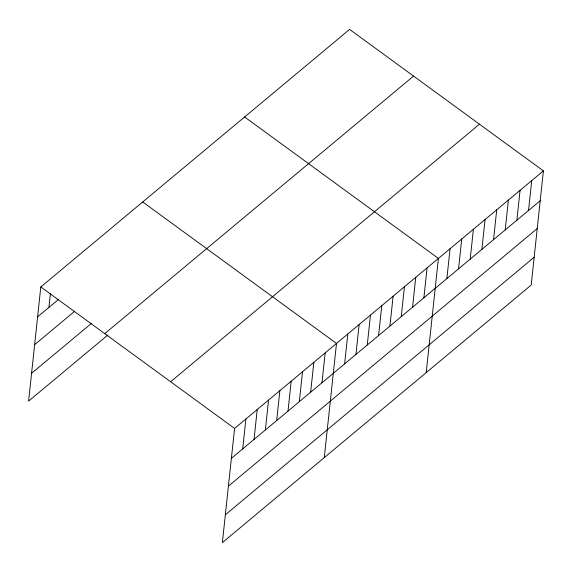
<?xml version="1.0" encoding="UTF-8"?>
<svg xmlns="http://www.w3.org/2000/svg" width="572" height="572" viewBox="0 0 572 572"><rect width="100%" height="100%" fill="white"/><g stroke="black" fill="none" stroke-linecap="round" stroke-linejoin="round"><path stroke-width="0.86" d="M543.4 170.871L234.577 428.428L222.379 542.599L531.202 285.042L543.4 170.871L349.621 29.401L40.798 286.958L28.6 401.129L107.865 335.02M48.927 307.4L50.436 293.336M242.707 448.87L245.903 418.983M254.032 439.425L257.228 409.538M265.358 429.98L268.547 400.093M276.676 420.534L279.872 390.655M288.002 411.096L291.198 381.209M299.328 401.651L302.524 371.764M310.653 392.206L313.842 362.319M321.972 382.761L325.168 352.874M324.288 457.607L336.493 343.436L142.714 201.966M344.623 363.878L347.812 333.991M355.941 354.433L359.137 324.546M367.267 344.988L370.463 315.1M378.592 335.542L381.781 305.655M389.911 326.097L393.107 296.217M401.237 316.659L404.433 286.772M412.562 307.214L415.751 277.327M423.881 297.769L427.077 267.882M426.197 372.608L438.402 258.437L244.623 116.974M446.875 278.593L450.071 248.713M458.544 268.869L461.733 238.982M470.205 259.137L473.401 229.25M481.874 249.406L485.07 219.519M493.543 239.675L496.732 209.788M505.205 229.944L508.401 200.057M516.873 220.213L520.07 190.333M528.542 210.489L531.731 180.602M37.609 316.845L58.258 299.621M34.635 344.659L74.603 311.325M31.574 373.316L91.52 323.316M104.748 333.64L413.57 76.09M170.635 381.738L479.45 124.188M231.388 458.315L540.204 200.758M228.414 486.128L537.237 228.571M225.354 514.786L534.169 257.228M40.798 286.958L234.577 428.428"/></g></svg>
